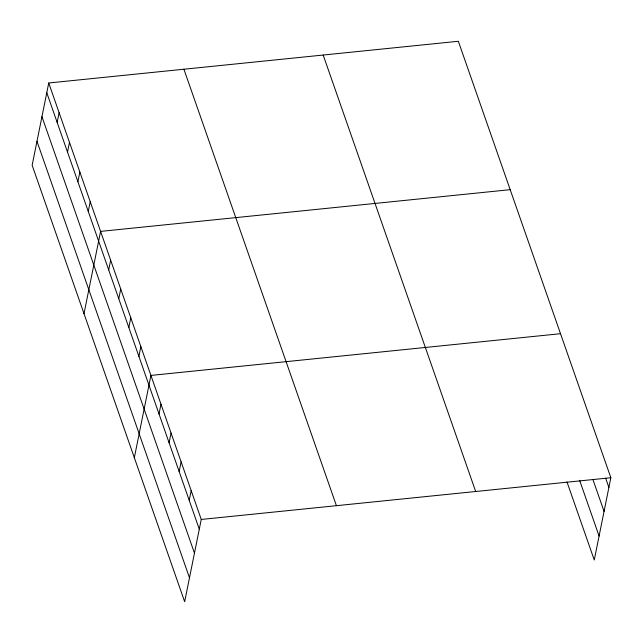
<?xml version="1.0" encoding="UTF-8"?>
<svg xmlns="http://www.w3.org/2000/svg" width="643" height="643" viewBox="0 0 643 643"><rect width="100%" height="100%" fill="white"/><g stroke="black" fill="none" stroke-linecap="round" stroke-linejoin="round"><path stroke-width="0.96" d="M48.739 82.995L32.15 165.267L184.662 601.727L201.251 519.456L48.739 82.995L458.338 41.273L610.85 477.733L594.261 560.005L566.989 481.945M57.147 122.411L59.108 112.678M67.515 152.086L69.484 142.36M77.891 181.768L79.853 172.035M88.26 211.443L90.221 201.717M84 313.663L100.589 231.392L510.196 189.669M108.699 269.931L110.66 260.198M118.762 298.738L120.723 289.004M128.825 327.544L130.786 317.811M138.896 356.351L140.857 346.617M134.331 457.695L150.92 375.424L560.519 333.701M159.022 413.955L160.983 404.23M169.093 442.762L171.054 433.036M179.156 471.568L181.117 461.843M189.219 500.375L191.18 490.649M201.251 519.456L610.85 477.733M605.642 478.167L608.889 487.458M593.023 479.807L604.058 511.394M579.608 480.305L599.091 536.061M323.172 55.041L475.683 491.501M183.906 69.227L336.418 505.687M46.778 92.729L199.29 529.181M41.948 116.664L194.459 553.125M36.981 141.331L189.484 577.784"/></g></svg>
